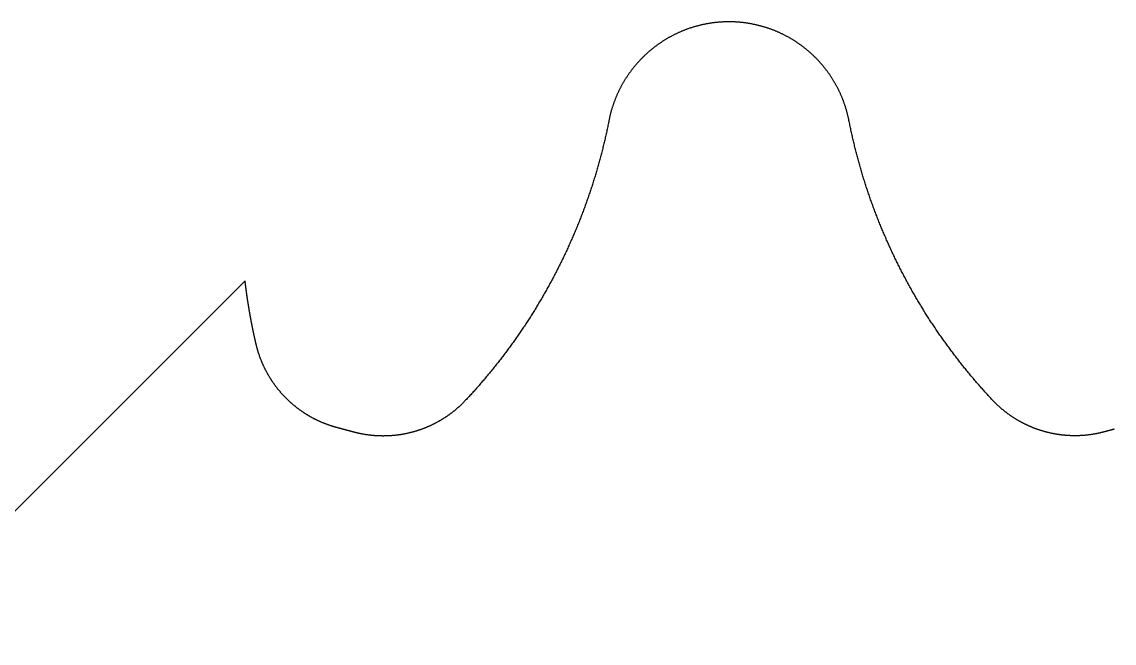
# Model space of a CAD drawing. Header units: millimetres. Extents: x 0 to 300, y 0 to 160.
# Drawn here: x 165.34 to 173.08, y 125.5 to 129.9 of the extents above; entities that cross this region are included whole.
import ezdxf

# ---------------------------------------------------------------- set-up
doc = ezdxf.new("R2010")
doc.units = ezdxf.units.MM
doc.header["$MEASUREMENT"] = 0
doc.layers.add('Layer 1', color=1, linetype='Continuous', true_color=0xff0000)

msp = doc.modelspace()

# ---------------------------------------------------------------- linework, layer by layer
at = {"layer": 'Layer 1'}
msp.add_lwpolyline([(173.0766, 127.0137), (173.0761, 127.0135), (173.0755, 127.0134), (173.075, 127.0133), (173.0745, 127.0131), (173.074, 127.013), (173.0735, 127.0128), (173.073, 127.0127), (173.0725, 127.0126), (173.072, 127.0124), (173.0715, 127.0123), (173.071, 127.0122), (173.0704, 127.012), (173.0699, 127.0119), (173.0694, 127.0117), (173.0689, 127.0116), (173.0684, 127.0115), (173.0679, 127.0113), (173.0674, 127.0112), (173.0669, 127.0111), (173.0664, 127.0109), (173.0659, 127.0108), (173.0654, 127.0107), (173.0648, 127.0105), (173.0643, 127.0104), (173.0638, 127.0102), (173.0633, 127.0101), (173.0628, 127.01), (173.0623, 127.0098), (173.0618, 127.0097), (173.0613, 127.0096), (173.0608, 127.0094), (173.0603, 127.0093), (173.0597, 127.0091), (173.0592, 127.009), (173.0587, 127.0089), (173.0582, 127.0087), (173.0577, 127.0086), (173.0572, 127.0085), (173.0567, 127.0083), (173.0562, 127.0082), (173.0557, 127.0081), (173.0552, 127.0079), (173.0547, 127.0078), (173.0541, 127.0076), (173.0536, 127.0075), (173.0531, 127.0074), (173.0526, 127.0072), (173.0521, 127.0071), (173.0516, 127.007), (173.0511, 127.0068), (173.0506, 127.0067), (173.0501, 127.0066), (173.0496, 127.0064), (173.049, 127.0063), (173.0485, 127.0062), (173.048, 127.006), (173.0475, 127.0059), (173.047, 127.0057), (173.0465, 127.0056), (173.046, 127.0055), (173.0455, 127.0053), (173.045, 127.0052), (173.0445, 127.0051), (173.0439, 127.0049), (173.0434, 127.0048), (173.0429, 127.0047), (173.0424, 127.0045), (173.0419, 127.0044), (173.0414, 127.0043), (173.0409, 127.0041), (173.0404, 127.004), (173.0399, 127.0039), (173.0394, 127.0037), (173.0388, 127.0036), (173.0383, 127.0034), (173.0378, 127.0033), (173.0373, 127.0032), (173.0368, 127.003), (173.0363, 127.0029), (173.0358, 127.0028), (173.0353, 127.0026), (173.0348, 127.0025), (173.0343, 127.0024), (173.0337, 127.0022), (173.0332, 127.0021), (173.0327, 127.002), (173.0322, 127.0018), (173.0317, 127.0017), (173.0312, 127.0016), (173.0307, 127.0014), (173.0302, 127.0013), (173.0297, 127.0012), (173.0292, 127.001), (173.0286, 127.0009), (173.0281, 127.0007), (173.0276, 127.0006), (173.0271, 127.0005), (173.0266, 127.0003), (173.0261, 127.0002), (173.0256, 127.0001), (173.0251, 126.9999), (173.0246, 126.9998), (173.024, 126.9997), (173.0235, 126.9995), (173.023, 126.9994), (173.0225, 126.9993), (173.022, 126.9991), (173.0215, 126.999), (173.021, 126.9989), (173.0205, 126.9987), (173.02, 126.9986), (173.0195, 126.9985), (173.0189, 126.9983), (173.0184, 126.9982), (173.0179, 126.9981), (173.0174, 126.9979), (173.0169, 126.9978), (173.0164, 126.9977), (173.0159, 126.9975), (173.0154, 126.9974), (173.0149, 126.9973), (173.0144, 126.9971), (173.0138, 126.997), (173.0133, 126.9969), (173.0128, 126.9967), (173.0123, 126.9966), (173.0118, 126.9965), (173.0113, 126.9963), (173.0108, 126.9962), (173.0103, 126.9961), (173.0098, 126.9959), (173.0092, 126.9958), (173.0087, 126.9957), (173.0082, 126.9955), (173.0077, 126.9954), (173.0072, 126.9953), (173.0067, 126.9951), (173.0062, 126.995), (173.0057, 126.9949), (173.0052, 126.9947), (173.0047, 126.9946), (173.0041, 126.9945), (173.0036, 126.9943), (173.0031, 126.9942), (173.0026, 126.9941), (173.0021, 126.9939), (173.0016, 126.9938), (173.0011, 126.9937), (173.0006, 126.9935), (172.9972, 126.9927), (172.9939, 126.9918), (172.9906, 126.991), (172.9873, 126.9902), (172.9839, 126.9894), (172.9806, 126.9886), (172.9773, 126.9878), (172.9739, 126.987), (172.9706, 126.9863), (172.9672, 126.9856), (172.9639, 126.9849), (172.9606, 126.9842), (172.9572, 126.9835), (172.9539, 126.9828), (172.9505, 126.9821), (172.9472, 126.9815), (172.9438, 126.9809), (172.9405, 126.9803), (172.9371, 126.9797), (172.9338, 126.9791), (172.9304, 126.9785), (172.9271, 126.9779), (172.9237, 126.9774), (172.9204, 126.9769), (172.917, 126.9764), (172.9137, 126.9759), (172.9103, 126.9754), (172.907, 126.9749), (172.9036, 126.9745), (172.9002, 126.974), (172.8969, 126.9736), (172.8935, 126.9732), (172.8902, 126.9728), (172.8868, 126.9724), (172.8835, 126.972), (172.8801, 126.9717), (172.8767, 126.9713), (172.8734, 126.971), (172.87, 126.9707), (172.8667, 126.9704), (172.8633, 126.9701), (172.86, 126.9699), (172.8566, 126.9696), (172.8532, 126.9694), (172.8499, 126.9691), (172.8465, 126.9689), (172.8432, 126.9687), (172.8398, 126.9685), (172.8365, 126.9684), (172.8331, 126.9682), (172.8298, 126.9681), (172.8264, 126.968), (172.823, 126.9678), (172.8197, 126.9677), (172.8163, 126.9677), (172.813, 126.9676), (172.8096, 126.9675), (172.8063, 126.9675), (172.8029, 126.9675), (172.7996, 126.9675), (172.7962, 126.9675), (172.7929, 126.9675), (172.7896, 126.9675), (172.7862, 126.9675), (172.7829, 126.9676), (172.7795, 126.9677), (172.7762, 126.9678), (172.7728, 126.9679), (172.7695, 126.968), (172.7662, 126.9681), (172.7628, 126.9682), (172.7595, 126.9684), (172.7562, 126.9686), (172.7528, 126.9687), (172.7495, 126.9689), (172.7462, 126.9692), (172.7429, 126.9694), (172.7395, 126.9696), (172.7362, 126.9699), (172.7329, 126.9701), (172.7296, 126.9704), (172.7262, 126.9707), (172.7229, 126.971), (172.7196, 126.9713), (172.7163, 126.9717), (172.713, 126.972), (172.7097, 126.9724), (172.7064, 126.9727), (172.7031, 126.9731), (172.6998, 126.9735), (172.6965, 126.974), (172.6932, 126.9744), (172.6899, 126.9748), (172.6866, 126.9753), (172.6833, 126.9758), (172.68, 126.9762), (172.6767, 126.9767), (172.6734, 126.9773), (172.6702, 126.9778), (172.6669, 126.9783), (172.6636, 126.9789), (172.6603, 126.9794), (172.6571, 126.98), (172.6538, 126.9806), (172.6505, 126.9812), (172.6473, 126.9818), (172.644, 126.9825), (172.6407, 126.9831), (172.6375, 126.9838), (172.6342, 126.9845), (172.631, 126.9851), (172.6278, 126.9858), (172.6245, 126.9866), (172.6213, 126.9873), (172.618, 126.988), (172.6148, 126.9888), (172.6116, 126.9895), (172.6084, 126.9903), (172.6051, 126.9911), (172.6019, 126.9919), (172.5987, 126.9927), (172.5955, 126.9936), (172.5923, 126.9944), (172.5891, 126.9953), (172.5859, 126.9962), (172.5827, 126.997), (172.5795, 126.9979), (172.5763, 126.9989), (172.5731, 126.9998), (172.5699, 127.0007), (172.5668, 127.0017), (172.5636, 127.0026), (172.5604, 127.0036), (172.5572, 127.0046), (172.5541, 127.0056), (172.5509, 127.0066), (172.5478, 127.0077), (172.5446, 127.0087), (172.5415, 127.0098), (172.5383, 127.0109), (172.5352, 127.0119), (172.5321, 127.013), (172.5289, 127.0141), (172.5258, 127.0153), (172.5227, 127.0164), (172.5196, 127.0176), (172.5165, 127.0187), (172.5134, 127.0199), (172.5103, 127.0211), (172.5072, 127.0223), (172.5041, 127.0235), (172.501, 127.0247), (172.4979, 127.026), (172.4948, 127.0272), (172.4918, 127.0285), (172.4887, 127.0298), (172.4856, 127.031), (172.4826, 127.0324), (172.4795, 127.0337), (172.4765, 127.035), (172.4735, 127.0363), (172.4704, 127.0377), (172.4674, 127.0391), (172.4644, 127.0404), (172.4613, 127.0418), (172.4583, 127.0432), (172.4553, 127.0447), (172.4523, 127.0461), (172.4493, 127.0475), (172.4463, 127.049), (172.4433, 127.0505), (172.4404, 127.052), (172.4374, 127.0535), (172.4344, 127.055), (172.4315, 127.0565), (172.4285, 127.058), (172.4255, 127.0596), (172.4226, 127.0611), (172.4197, 127.0627), (172.4167, 127.0643), (172.4138, 127.0659), (172.4109, 127.0675), (172.408, 127.0691), (172.405, 127.0707), (172.4021, 127.0724), (172.3992, 127.074), (172.3963, 127.0757), (172.3935, 127.0774), (172.3906, 127.0791), (172.3877, 127.0808), (172.3848, 127.0825), (172.382, 127.0843), (172.3791, 127.086), (172.3763, 127.0878), (172.3734, 127.0895), (172.3706, 127.0913), (172.3678, 127.0931), (172.365, 127.0949), (172.3622, 127.0967), (172.3594, 127.0986), (172.3566, 127.1004), (172.3538, 127.1023), (172.351, 127.1041), (172.3482, 127.106), (172.3454, 127.1079), (172.3427, 127.1098), (172.3399, 127.1117), (172.3372, 127.1137), (172.3344, 127.1156), (172.3317, 127.1176), (172.3289, 127.1195), (172.3262, 127.1215), (172.3235, 127.1235), (172.3208, 127.1255), (172.3181, 127.1275), (172.3154, 127.1296), (172.3127, 127.1316), (172.3101, 127.1336), (172.3074, 127.1357), (172.3047, 127.1378), (172.3021, 127.1399), (172.2994, 127.142), (172.2968, 127.1441), (172.2942, 127.1462), (172.2915, 127.1484), (172.2889, 127.1505), (172.2863, 127.1527), (172.2837, 127.1548), (172.2811, 127.157), (172.2786, 127.1592), (172.276, 127.1614), (172.2734, 127.1636), (172.2709, 127.1659), (172.2683, 127.1681), (172.2658, 127.1704), (172.2632, 127.1726), (172.2607, 127.1749), (172.2582, 127.1772), (172.2557, 127.1795), (172.2532, 127.1818), (172.2507, 127.1842), (172.2482, 127.1865), (172.2458, 127.1889), (172.2433, 127.1912), (172.2408, 127.1936), (172.2384, 127.196), (172.236, 127.1984), (172.2335, 127.2008), (172.2311, 127.2032), (172.2287, 127.2056), (172.2263, 127.2081), (172.2239, 127.2105), (172.2215, 127.213), (172.2192, 127.2155), (172.2168, 127.218), (172.2144, 127.2205), (172.2084, 127.227), (172.2023, 127.2335), (172.1963, 127.24), (172.1903, 127.2465), (172.1843, 127.253), (172.1783, 127.2596), (172.1723, 127.2661), (172.1664, 127.2727), (172.1604, 127.2793), (172.1545, 127.2859), (172.1486, 127.2925), (172.1427, 127.2991), (172.1368, 127.3057), (172.131, 127.3124), (172.1251, 127.319), (172.1193, 127.3257), (172.1135, 127.3324), (172.1077, 127.339), (172.1019, 127.3457), (172.0961, 127.3525), (172.0903, 127.3592), (172.0846, 127.3659), (172.0789, 127.3727), (172.0732, 127.3794), (172.0675, 127.3862), (172.0618, 127.393), (172.0561, 127.3998), (172.0505, 127.4066), (172.0449, 127.4134), (172.0392, 127.4202), (172.0336, 127.427), (172.0281, 127.4339), (172.0225, 127.4408), (172.0169, 127.4476), (172.0114, 127.4545), (172.0059, 127.4614), (172.0004, 127.4683), (171.9949, 127.4752), (171.9894, 127.4822), (171.9839, 127.4891), (171.9785, 127.4961), (171.9731, 127.503), (171.9677, 127.51), (171.9623, 127.517), (171.9569, 127.524), (171.9515, 127.531), (171.9462, 127.538), (171.9408, 127.545), (171.9355, 127.5521), (171.9302, 127.5591), (171.9249, 127.5662), (171.9197, 127.5733), (171.9144, 127.5804), (171.9092, 127.5874), (171.904, 127.5946), (171.8987, 127.6017), (171.8936, 127.6088), (171.8884, 127.6159), (171.8832, 127.6231), (171.8781, 127.6302), (171.873, 127.6374), (171.8678, 127.6446), (171.8628, 127.6518), (171.8577, 127.659), (171.8526, 127.6662), (171.8476, 127.6734), (171.8425, 127.6807), (171.8375, 127.6879), (171.8325, 127.6951), (171.8275, 127.7024), (171.8226, 127.7097), (171.8176, 127.717), (171.8127, 127.7243), (171.8078, 127.7316), (171.8029, 127.7389), (171.798, 127.7462), (171.7931, 127.7535), (171.7883, 127.7609), (171.7834, 127.7683), (171.7786, 127.7756), (171.7738, 127.783), (171.769, 127.7904), (171.7643, 127.7978), (171.7595, 127.8052), (171.7548, 127.8126), (171.7501, 127.82), (171.7454, 127.8275), (171.7407, 127.8349), (171.736, 127.8424), (171.7313, 127.8498), (171.7267, 127.8573), (171.7221, 127.8648), (171.7175, 127.8723), (171.7129, 127.8798), (171.7083, 127.8873), (171.7038, 127.8948), (171.6992, 127.9024), (171.6947, 127.9099), (171.6902, 127.9175), (171.6857, 127.925), (171.6812, 127.9326), (171.6768, 127.9402), (171.6723, 127.9478), (171.6679, 127.9554), (171.6635, 127.963), (171.6591, 127.9706), (171.6547, 127.9782), (171.6504, 127.9859), (171.646, 127.9935), (171.6417, 128.0012), (171.6374, 128.0088), (171.6331, 128.0165), (171.6289, 128.0242), (171.6246, 128.0319), (171.6204, 128.0396), (171.6161, 128.0473), (171.6119, 128.055), (171.6077, 128.0627), (171.6036, 128.0705), (171.5994, 128.0782), (171.5953, 128.086), (171.5912, 128.0937), (171.587, 128.1015), (171.583, 128.1093), (171.5789, 128.1171), (171.5748, 128.1249), (171.5708, 128.1327), (171.5668, 128.1405), (171.5628, 128.1483), (171.5588, 128.1562), (171.5548, 128.164), (171.5509, 128.1719), (171.5469, 128.1797), (171.543, 128.1876), (171.5391, 128.1955), (171.5352, 128.2034), (171.5314, 128.2113), (171.5275, 128.2192), (171.5237, 128.2271), (171.5199, 128.235), (171.5161, 128.2429), (171.5123, 128.2509), (171.5085, 128.2588), (171.5048, 128.2668), (171.5011, 128.2747), (171.4973, 128.2827), (171.4936, 128.2907), (171.49, 128.2987), (171.4863, 128.3066), (171.4827, 128.3147), (171.479, 128.3227), (171.4754, 128.3307), (171.4718, 128.3387), (171.4683, 128.3467), (171.4647, 128.3548), (171.4612, 128.3628), (171.4577, 128.3709), (171.4542, 128.379), (171.4507, 128.387), (171.4472, 128.3951), (171.4437, 128.4032), (171.4403, 128.4113), (171.4369, 128.4194), (171.4335, 128.4275), (171.4301, 128.4357), (171.4268, 128.4438), (171.4234, 128.4519), (171.4201, 128.4601), (171.4168, 128.4682), (171.4135, 128.4764), (171.4102, 128.4845), (171.4069, 128.4927), (171.4037, 128.5009), (171.4005, 128.5091), (171.3973, 128.5173), (171.3941, 128.5255), (171.3909, 128.5337), (171.3878, 128.5419), (171.3846, 128.5501), (171.3815, 128.5584), (171.3784, 128.5666), (171.3753, 128.5749), (171.3723, 128.5831), (171.3692, 128.5914), (171.3662, 128.5997), (171.3632, 128.6079), (171.3602, 128.6162), (171.3572, 128.6245), (171.3543, 128.6328), (171.3513, 128.6411), (171.3484, 128.6494), (171.3455, 128.6577), (171.3426, 128.6661), (171.3397, 128.6744), (171.3369, 128.6827), (171.3341, 128.6911), (171.3312, 128.6994), (171.3284, 128.7078), (171.3257, 128.7162), (171.3229, 128.7245), (171.3202, 128.7329), (171.3174, 128.7413), (171.3147, 128.7497), (171.3121, 128.7581), (171.3094, 128.7665), (171.3067, 128.7749), (171.3041, 128.7833), (171.3015, 128.7918), (171.2989, 128.8002), (171.2963, 128.8086), (171.2937, 128.8171), (171.2912, 128.8255), (171.2887, 128.834), (171.2862, 128.8425), (171.2837, 128.8509), (171.2812, 128.8594), (171.2788, 128.8679), (171.2763, 128.8764), (171.2739, 128.8849), (171.2715, 128.8934), (171.2691, 128.9019), (171.2668, 128.9104), (171.2644, 128.9189), (171.2621, 128.9274), (171.2598, 128.936), (171.2575, 128.9445), (171.2553, 128.9531), (171.253, 128.9616), (171.2508, 128.9702), (171.2486, 128.9787), (171.2464, 128.9873), (171.2442, 128.9959), (171.242, 129.0045), (171.2399, 129.013), (171.2378, 129.0216), (171.2357, 129.0302), (171.2336, 129.0388), (171.2315, 129.0474), (171.2295, 129.0561), (171.2275, 129.0647), (171.2255, 129.0733), (171.2235, 129.0819), (171.2215, 129.0906), (171.2195, 129.0992), (171.2176, 129.1079), (171.2157, 129.1165), (171.2138, 129.1252), (171.2119, 129.1338), (171.2101, 129.1425), (171.2082, 129.1512), (171.2064, 129.1598), (171.2046, 129.1685), (171.2028, 129.1772), (171.201, 129.1859), (171.1993, 129.1946), (171.1976, 129.2033), (171.1966, 129.2081), (171.1956, 129.2128), (171.1946, 129.2176), (171.1936, 129.2223), (171.1926, 129.227), (171.1915, 129.2317), (171.1904, 129.2364), (171.1893, 129.2411), (171.1881, 129.2457), (171.1869, 129.2504), (171.1857, 129.255), (171.1845, 129.2597), (171.1833, 129.2643), (171.182, 129.2689), (171.1807, 129.2735), (171.1794, 129.2781), (171.178, 129.2827), (171.1766, 129.2873), (171.1753, 129.2918), (171.1738, 129.2964), (171.1724, 129.3009), (171.1709, 129.3054), (171.1694, 129.3099), (171.1679, 129.3144), (171.1664, 129.3189), (171.1648, 129.3234), (171.1633, 129.3278), (171.1616, 129.3323), (171.16, 129.3367), (171.1584, 129.3411), (171.1567, 129.3456), (171.155, 129.35), (171.1533, 129.3543), (171.1515, 129.3587), (171.1498, 129.3631), (171.148, 129.3674), (171.1462, 129.3718), (171.1443, 129.3761), (171.1425, 129.3804), (171.1406, 129.3847), (171.1387, 129.389), (171.1368, 129.3933), (171.1349, 129.3975), (171.1329, 129.4018), (171.1309, 129.406), (171.1289, 129.4102), (171.1269, 129.4144), (171.1248, 129.4186), (171.1227, 129.4228), (171.1206, 129.427), (171.1185, 129.4311), (171.1164, 129.4353), (171.1142, 129.4394), (171.112, 129.4435), (171.1098, 129.4476), (171.1076, 129.4517), (171.1054, 129.4558), (171.1031, 129.4598), (171.1008, 129.4639), (171.0985, 129.4679), (171.0962, 129.4719), (171.0939, 129.4759), (171.0915, 129.4799), (171.0891, 129.4839), (171.0867, 129.4878), (171.0843, 129.4918), (171.0818, 129.4957), (171.0794, 129.4996), (171.0769, 129.5035), (171.0744, 129.5074), (171.0718, 129.5112), (171.0693, 129.5151), (171.0667, 129.5189), (171.0641, 129.5228), (171.0615, 129.5266), (171.0589, 129.5304), (171.0563, 129.5341), (171.0536, 129.5379), (171.0509, 129.5416), (171.0482, 129.5454), (171.0455, 129.5491), (171.0427, 129.5528), (171.04, 129.5565), (171.0372, 129.5601), (171.0344, 129.5638), (171.0316, 129.5674), (171.0288, 129.5711), (171.0259, 129.5747), (171.023, 129.5782), (171.0202, 129.5818), (171.0172, 129.5854), (171.0143, 129.5889), (171.0114, 129.5924), (171.0084, 129.596), (171.0054, 129.5994), (171.0024, 129.6029), (170.9994, 129.6064), (170.9964, 129.6098), (170.9933, 129.6132), (170.9903, 129.6167), (170.9872, 129.62), (170.9841, 129.6234), (170.981, 129.6268), (170.9778, 129.6301), (170.9747, 129.6334), (170.9715, 129.6367), (170.9683, 129.64), (170.9651, 129.6433), (170.9619, 129.6466), (170.9587, 129.6498), (170.9554, 129.653), (170.9521, 129.6562), (170.9488, 129.6594), (170.9455, 129.6626), (170.9422, 129.6657), (170.9389, 129.6689), (170.9355, 129.672), (170.9321, 129.6751), (170.9288, 129.6781), (170.9254, 129.6812), (170.9219, 129.6843), (170.9185, 129.6873), (170.9151, 129.6903), (170.9116, 129.6933), (170.9081, 129.6962), (170.9046, 129.6992), (170.9011, 129.7021), (170.8976, 129.705), (170.894, 129.7079), (170.8905, 129.7108), (170.8869, 129.7137), (170.8833, 129.7165), (170.8797, 129.7193), (170.8761, 129.7221), (170.8725, 129.7249), (170.8688, 129.7277), (170.8651, 129.7304), (170.8615, 129.7331), (170.8578, 129.7358), (170.8541, 129.7385), (170.8504, 129.7412), (170.8466, 129.7438), (170.8429, 129.7465), (170.8391, 129.7491), (170.8353, 129.7517), (170.8315, 129.7542), (170.8277, 129.7568), (170.8239, 129.7593), (170.8201, 129.7618), (170.8162, 129.7643), (170.8124, 129.7668), (170.8085, 129.7692), (170.8046, 129.7717), (170.8007, 129.7741), (170.7968, 129.7765), (170.7929, 129.7788), (170.7889, 129.7812), (170.785, 129.7835), (170.781, 129.7858), (170.777, 129.7881), (170.7731, 129.7904), (170.7691, 129.7926), (170.765, 129.7948), (170.761, 129.7971), (170.757, 129.7992), (170.7529, 129.8014), (170.7489, 129.8035), (170.7448, 129.8057), (170.7407, 129.8078), (170.7366, 129.8098), (170.7325, 129.8119), (170.7283, 129.8139), (170.7242, 129.8159), (170.7201, 129.8179), (170.7159, 129.8199), (170.7117, 129.8219), (170.7075, 129.8238), (170.7033, 129.8257), (170.6991, 129.8276), (170.6949, 129.8294), (170.6907, 129.8313), (170.6864, 129.8331), (170.6822, 129.8349), (170.6779, 129.8367), (170.6737, 129.8384), (170.6694, 129.8401), (170.6651, 129.8418), (170.6608, 129.8435), (170.6565, 129.8452), (170.6521, 129.8468), (170.6478, 129.8484), (170.6434, 129.85), (170.6391, 129.8516), (170.6347, 129.8532), (170.6303, 129.8547), (170.6259, 129.8562), (170.6215, 129.8577), (170.6171, 129.8591), (170.6127, 129.8606), (170.6083, 129.862), (170.6039, 129.8634), (170.5994, 129.8647), (170.5949, 129.8661), (170.5905, 129.8674), (170.586, 129.8687), (170.5815, 129.87), (170.577, 129.8712), (170.5725, 129.8724), (170.568, 129.8736), (170.5635, 129.8748), (170.559, 129.876), (170.5544, 129.8771), (170.5499, 129.8782), (170.5453, 129.8793), (170.5408, 129.8803), (170.5362, 129.8814), (170.5316, 129.8824), (170.527, 129.8833), (170.5224, 129.8843), (170.5178, 129.8852), (170.5132, 129.8861), (170.5086, 129.887), (170.5039, 129.8879), (170.4993, 129.8887), (170.4946, 129.8895), (170.49, 129.8903), (170.4853, 129.8911), (170.4807, 129.8918), (170.476, 129.8925), (170.4713, 129.8932), (170.4666, 129.8939), (170.4619, 129.8945), (170.4572, 129.8951), (170.4525, 129.8957), (170.4478, 129.8963), (170.4431, 129.8968), (170.4383, 129.8973), (170.4336, 129.8978), (170.4288, 129.8983), (170.4241, 129.8987), (170.4193, 129.8991), (170.4145, 129.8995), (170.4098, 129.8998), (170.405, 129.9002), (170.4002, 129.9005), (170.3954, 129.9007), (170.3906, 129.901), (170.3858, 129.9012), (170.381, 129.9014), (170.3762, 129.9016), (170.3714, 129.9017), (170.3665, 129.9019), (170.3617, 129.9019), (170.3569, 129.902), (170.352, 129.9021), (170.3472, 129.9021), (170.3423, 129.902), (170.3375, 129.902), (170.3327, 129.9019), (170.3278, 129.9018), (170.323, 129.9017), (170.3182, 129.9016), (170.3134, 129.9014), (170.3086, 129.9012), (170.3038, 129.901), (170.299, 129.9007), (170.2942, 129.9004), (170.2894, 129.9001), (170.2846, 129.8998), (170.2798, 129.8994), (170.2751, 129.8991), (170.2703, 129.8986), (170.2656, 129.8982), (170.2608, 129.8977), (170.2561, 129.8973), (170.2513, 129.8967), (170.2466, 129.8962), (170.2419, 129.8956), (170.2372, 129.8951), (170.2325, 129.8944), (170.2278, 129.8938), (170.2231, 129.8931), (170.2184, 129.8925), (170.2137, 129.8917), (170.2091, 129.891), (170.2044, 129.8902), (170.1998, 129.8894), (170.1951, 129.8886), (170.1905, 129.8878), (170.1858, 129.8869), (170.1812, 129.886), (170.1766, 129.8851), (170.172, 129.8842), (170.1674, 129.8832), (170.1628, 129.8822), (170.1582, 129.8812), (170.1537, 129.8802), (170.1491, 129.8791), (170.1445, 129.8781), (170.14, 129.8769), (170.1355, 129.8758), (170.1309, 129.8747), (170.1264, 129.8735), (170.1219, 129.8723), (170.1174, 129.8711), (170.1129, 129.8698), (170.1084, 129.8685), (170.1039, 129.8672), (170.0995, 129.8659), (170.095, 129.8646), (170.0906, 129.8632), (170.0861, 129.8618), (170.0817, 129.8604), (170.0773, 129.859), (170.0729, 129.8575), (170.0685, 129.856), (170.0641, 129.8545), (170.0597, 129.853), (170.0554, 129.8514), (170.051, 129.8499), (170.0467, 129.8483), (170.0423, 129.8466), (170.038, 129.845), (170.0337, 129.8433), (170.0294, 129.8416), (170.0251, 129.8399), (170.0208, 129.8382), (170.0165, 129.8364), (170.0123, 129.8347), (170.008, 129.8329), (170.0038, 129.831), (169.9996, 129.8292), (169.9953, 129.8273), (169.9911, 129.8255), (169.9869, 129.8235), (169.9828, 129.8216), (169.9786, 129.8197), (169.9744, 129.8177), (169.9703, 129.8157), (169.9661, 129.8137), (169.962, 129.8116), (169.9579, 129.8096), (169.9538, 129.8075), (169.9497, 129.8054), (169.9456, 129.8033), (169.9416, 129.8011), (169.9375, 129.799), (169.9335, 129.7968), (169.9295, 129.7946), (169.9254, 129.7924), (169.9214, 129.7901), (169.9175, 129.7878), (169.9135, 129.7855), (169.9095, 129.7832), (169.9056, 129.7809), (169.9016, 129.7786), (169.8977, 129.7762), (169.8938, 129.7738), (169.8899, 129.7714), (169.886, 129.7689), (169.8821, 129.7665), (169.8783, 129.764), (169.8744, 129.7615), (169.8706, 129.759), (169.8668, 129.7565), (169.863, 129.7539), (169.8592, 129.7514), (169.8554, 129.7488), (169.8517, 129.7462), (169.8479, 129.7435), (169.8442, 129.7409), (169.8405, 129.7382), (169.8368, 129.7355), (169.8331, 129.7328), (169.8294, 129.7301), (169.8257, 129.7273), (169.8221, 129.7246), (169.8185, 129.7218), (169.8149, 129.719), (169.8113, 129.7162), (169.8077, 129.7133), (169.8041, 129.7105), (169.8005, 129.7076), (169.797, 129.7047), (169.7935, 129.7018), (169.79, 129.6988), (169.7865, 129.6959), (169.783, 129.6929), (169.7795, 129.6899), (169.7761, 129.6869), (169.7727, 129.6839), (169.7692, 129.6808), (169.7658, 129.6778), (169.7625, 129.6747), (169.7591, 129.6716), (169.7557, 129.6685), (169.7524, 129.6654), (169.7491, 129.6622), (169.7458, 129.659), (169.7425, 129.6558), (169.7392, 129.6526), (169.736, 129.6494), (169.7327, 129.6462), (169.7295, 129.6429), (169.7263, 129.6396), (169.7231, 129.6364), (169.72, 129.633), (169.7168, 129.6297), (169.7137, 129.6264), (169.7105, 129.623), (169.7074, 129.6196), (169.7044, 129.6163), (169.7013, 129.6128), (169.6983, 129.6094), (169.6952, 129.606), (169.6922, 129.6025), (169.6892, 129.599), (169.6862, 129.5955), (169.6833, 129.592), (169.6803, 129.5885), (169.6774, 129.585), (169.6745, 129.5814), (169.6716, 129.5778), (169.6688, 129.5742), (169.6659, 129.5706), (169.6631, 129.567), (169.6603, 129.5634), (169.6575, 129.5597), (169.6547, 129.556), (169.6519, 129.5524), (169.6492, 129.5487), (169.6465, 129.5449), (169.6438, 129.5412), (169.6411, 129.5375), (169.6384, 129.5337), (169.6358, 129.5299), (169.6332, 129.5261), (169.6306, 129.5223), (169.628, 129.5185), (169.6254, 129.5147), (169.6229, 129.5108), (169.6204, 129.5069), (169.6179, 129.503), (169.6154, 129.4991), (169.6129, 129.4952), (169.6105, 129.4913), (169.608, 129.4874), (169.6056, 129.4834), (169.6033, 129.4794), (169.6009, 129.4754), (169.5985, 129.4714), (169.5962, 129.4674), (169.5939, 129.4634), (169.5916, 129.4594), (169.5894, 129.4553), (169.5871, 129.4512), (169.5849, 129.4471), (169.5827, 129.443), (169.5806, 129.4389), (169.5784, 129.4348), (169.5763, 129.4307), (169.5741, 129.4265), (169.5721, 129.4223), (169.57, 129.4182), (169.5679, 129.414), (169.5659, 129.4098), (169.5639, 129.4055), (169.5619, 129.4013), (169.56, 129.3971), (169.558, 129.3928), (169.5561, 129.3885), (169.5542, 129.3842), (169.5523, 129.3799), (169.5505, 129.3756), (169.5487, 129.3713), (169.5468, 129.367), (169.5451, 129.3626), (169.5433, 129.3582), (169.5416, 129.3539), (169.5398, 129.3495), (169.5382, 129.3451), (169.5365, 129.3407), (169.5348, 129.3362), (169.5332, 129.3318), (169.5316, 129.3273), (169.53, 129.3229), (169.5285, 129.3184), (169.5269, 129.3139), (169.5254, 129.3094), (169.524, 129.3049), (169.5225, 129.3004), (169.5211, 129.2959), (169.5196, 129.2913), (169.5183, 129.2868), (169.5169, 129.2822), (169.5155, 129.2776), (169.5142, 129.273), (169.5129, 129.2684), (169.5117, 129.2638), (169.5104, 129.2592), (169.5092, 129.2545), (169.508, 129.2499), (169.5068, 129.2452), (169.5057, 129.2406), (169.5046, 129.2359), (169.5035, 129.2312), (169.5024, 129.2265), (169.5013, 129.2218), (169.5003, 129.2171), (169.4993, 129.2123), (169.4983, 129.2076), (169.4974, 129.2028), (169.4957, 129.1941), (169.4939, 129.1854), (169.4922, 129.1767), (169.4904, 129.168), (169.4886, 129.1593), (169.4868, 129.1507), (169.4849, 129.142), (169.4831, 129.1333), (169.4812, 129.1247), (169.4793, 129.116), (169.4774, 129.1073), (169.4755, 129.0987), (169.4735, 129.09), (169.4716, 129.0814), (169.4696, 129.0728), (169.4676, 129.0641), (169.4656, 129.0555), (169.4635, 129.0469), (169.4615, 129.0383), (169.4594, 129.0297), (169.4573, 129.0211), (169.4552, 129.0125), (169.4531, 129.0039), (169.4509, 128.9953), (169.4487, 128.9868), (169.4465, 128.9782), (169.4443, 128.9696), (169.4421, 128.9611), (169.4399, 128.9525), (169.4376, 128.944), (169.4353, 128.9354), (169.433, 128.9269), (169.4307, 128.9184), (169.4284, 128.9098), (169.426, 128.9013), (169.4237, 128.8928), (169.4213, 128.8843), (169.4189, 128.8758), (169.4164, 128.8673), (169.414, 128.8588), (169.4115, 128.8503), (169.409, 128.8419), (169.4065, 128.8334), (169.404, 128.8249), (169.4015, 128.8165), (169.3989, 128.808), (169.3964, 128.7996), (169.3938, 128.7912), (169.3912, 128.7827), (169.3885, 128.7743), (169.3859, 128.7659), (169.3832, 128.7575), (169.3805, 128.7491), (169.3778, 128.7407), (169.3751, 128.7323), (169.3724, 128.7239), (169.3696, 128.7155), (169.3669, 128.7072), (169.3641, 128.6988), (169.3613, 128.6905), (169.3584, 128.6821), (169.3556, 128.6738), (169.3527, 128.6654), (169.3498, 128.6571), (169.3469, 128.6488), (169.344, 128.6405), (169.3411, 128.6322), (169.3381, 128.6239), (169.3352, 128.6156), (169.3322, 128.6073), (169.3292, 128.599), (169.3262, 128.5907), (169.3231, 128.5825), (169.3201, 128.5742), (169.317, 128.566), (169.3139, 128.5577), (169.3108, 128.5495), (169.3077, 128.5412), (169.3045, 128.533), (169.3013, 128.5248), (169.2982, 128.5166), (169.295, 128.5084), (169.2917, 128.5002), (169.2885, 128.492), (169.2853, 128.4838), (169.282, 128.4757), (169.2787, 128.4675), (169.2754, 128.4594), (169.2721, 128.4512), (169.2687, 128.4431), (169.2654, 128.4349), (169.262, 128.4268), (169.2586, 128.4187), (169.2552, 128.4106), (169.2518, 128.4025), (169.2483, 128.3944), (169.2449, 128.3863), (169.2414, 128.3782), (169.2379, 128.3702), (169.2344, 128.3621), (169.2308, 128.354), (169.2273, 128.346), (169.2237, 128.338), (169.2201, 128.3299), (169.2165, 128.3219), (169.2129, 128.3139), (169.2093, 128.3059), (169.2056, 128.2979), (169.2019, 128.2899), (169.1983, 128.2819), (169.1945, 128.274), (169.1908, 128.266), (169.1871, 128.258), (169.1833, 128.2501), (169.1795, 128.2421), (169.1758, 128.2342), (169.1719, 128.2263), (169.1681, 128.2184), (169.1643, 128.2105), (169.1604, 128.2026), (169.1565, 128.1947), (169.1526, 128.1868), (169.1487, 128.1789), (169.1448, 128.1711), (169.1409, 128.1632), (169.1369, 128.1554), (169.1329, 128.1475), (169.1289, 128.1397), (169.1249, 128.1319), (169.1209, 128.1241), (169.1168, 128.1163), (169.1128, 128.1085), (169.1087, 128.1007), (169.1046, 128.0929), (169.1005, 128.0851), (169.0963, 128.0774), (169.0922, 128.0696), (169.088, 128.0619), (169.0838, 128.0542), (169.0796, 128.0464), (169.0754, 128.0387), (169.0712, 128.031), (169.0669, 128.0233), (169.0627, 128.0156), (169.0584, 128.008), (169.0541, 128.0003), (169.0498, 127.9926), (169.0454, 127.985), (169.0411, 127.9773), (169.0367, 127.9697), (169.0323, 127.9621), (169.0279, 127.9545), (169.0235, 127.9469), (169.0191, 127.9393), (169.0146, 127.9317), (169.0101, 127.9241), (169.0057, 127.9165), (169.0012, 127.909), (168.9966, 127.9014), (168.9921, 127.8939), (168.9876, 127.8864), (168.983, 127.8789), (168.9784, 127.8714), (168.9738, 127.8639), (168.9692, 127.8564), (168.9645, 127.8489), (168.9599, 127.8414), (168.9552, 127.834), (168.9506, 127.8265), (168.9459, 127.8191), (168.9411, 127.8116), (168.9364, 127.8042), (168.9317, 127.7968), (168.9269, 127.7894), (168.9221, 127.782), (168.9173, 127.7746), (168.9125, 127.7673), (168.9077, 127.7599), (168.9028, 127.7526), (168.898, 127.7452), (168.8931, 127.7379), (168.8882, 127.7306), (168.8833, 127.7233), (168.8784, 127.716), (168.8734, 127.7087), (168.8684, 127.7014), (168.8635, 127.6941), (168.8585, 127.6869), (168.8535, 127.6796), (168.8484, 127.6724), (168.8434, 127.6652), (168.8384, 127.658), (168.8333, 127.6508), (168.8282, 127.6436), (168.8231, 127.6364), (168.818, 127.6292), (168.8128, 127.622), (168.8077, 127.6149), (168.8025, 127.6077), (168.7973, 127.6006), (168.7921, 127.5935), (168.7869, 127.5864), (168.7817, 127.5793), (168.7764, 127.5722), (168.7712, 127.5651), (168.7659, 127.5581), (168.7606, 127.551), (168.7553, 127.544), (168.7499, 127.5369), (168.7446, 127.5299), (168.7392, 127.5229), (168.7339, 127.5159), (168.7285, 127.5089), (168.7231, 127.5019), (168.7176, 127.495), (168.7122, 127.488), (168.7067, 127.4811), (168.7013, 127.4741), (168.6958, 127.4672), (168.6903, 127.4603), (168.6848, 127.4534), (168.6792, 127.4465), (168.6737, 127.4396), (168.6681, 127.4328), (168.6625, 127.4259), (168.657, 127.4191), (168.6513, 127.4122), (168.6457, 127.4054), (168.6401, 127.3986), (168.6344, 127.3918), (168.6287, 127.385), (168.6231, 127.3782), (168.6173, 127.3715), (168.6116, 127.3647), (168.6059, 127.358), (168.6001, 127.3513), (168.5944, 127.3446), (168.5886, 127.3378), (168.5828, 127.3312), (168.577, 127.3245), (168.5712, 127.3178), (168.5653, 127.3112), (168.5595, 127.3045), (168.5536, 127.2979), (168.5477, 127.2913), (168.5418, 127.2846), (168.5359, 127.2781), (168.5299, 127.2715), (168.524, 127.2649), (168.518, 127.2583), (168.512, 127.2518), (168.506, 127.2453), (168.5, 127.2387), (168.494, 127.2322), (168.488, 127.2257), (168.4819, 127.2192), (168.4796, 127.2167), (168.4772, 127.2142), (168.4748, 127.2117), (168.4724, 127.2093), (168.47, 127.2068), (168.4676, 127.2044), (168.4652, 127.2019), (168.4628, 127.1995), (168.4604, 127.1971), (168.458, 127.1947), (168.4555, 127.1923), (168.4531, 127.1899), (168.4506, 127.1876), (168.4481, 127.1852), (168.4457, 127.1829), (168.4432, 127.1806), (168.4407, 127.1782), (168.4382, 127.1759), (168.4357, 127.1736), (168.4331, 127.1714), (168.4306, 127.1691), (168.4281, 127.1668), (168.4255, 127.1646), (168.423, 127.1623), (168.4204, 127.1601), (168.4178, 127.1579), (168.4152, 127.1557), (168.4127, 127.1535), (168.4101, 127.1514), (168.4075, 127.1492), (168.4049, 127.147), (168.4022, 127.1449), (168.3996, 127.1428), (168.397, 127.1407), (168.3943, 127.1386), (168.3917, 127.1365), (168.389, 127.1344), (168.3863, 127.1323), (168.3837, 127.1303), (168.381, 127.1282), (168.3783, 127.1262), (168.3756, 127.1242), (168.3729, 127.1222), (168.3702, 127.1202), (168.3675, 127.1182), (168.3647, 127.1162), (168.362, 127.1143), (168.3593, 127.1123), (168.3565, 127.1104), (168.3538, 127.1085), (168.351, 127.1066), (168.3482, 127.1047), (168.3455, 127.1028), (168.3427, 127.1009), (168.3399, 127.099), (168.3371, 127.0972), (168.3343, 127.0954), (168.3315, 127.0935), (168.3287, 127.0917), (168.3258, 127.0899), (168.323, 127.0881), (168.3202, 127.0864), (168.3173, 127.0846), (168.3145, 127.0829), (168.3116, 127.0811), (168.3087, 127.0794), (168.3059, 127.0777), (168.303, 127.076), (168.3001, 127.0743), (168.2972, 127.0726), (168.2943, 127.071), (168.2914, 127.0693), (168.2885, 127.0677), (168.2856, 127.0661), (168.2827, 127.0645), (168.2797, 127.0629), (168.2768, 127.0613), (168.2739, 127.0597), (168.2709, 127.0581), (168.268, 127.0566), (168.265, 127.0551), (168.2621, 127.0535), (168.2591, 127.052), (168.2561, 127.0505), (168.2531, 127.049), (168.2501, 127.0476), (168.2472, 127.0461), (168.2442, 127.0447), (168.2412, 127.0432), (168.2381, 127.0418), (168.2351, 127.0404), (168.2321, 127.039), (168.2291, 127.0376), (168.2261, 127.0362), (168.223, 127.0349), (168.22, 127.0335), (168.2169, 127.0322), (168.2139, 127.0309), (168.2108, 127.0296), (168.2078, 127.0283), (168.2047, 127.027), (168.2016, 127.0257), (168.1986, 127.0245), (168.1955, 127.0232), (168.1924, 127.022), (168.1893, 127.0208), (168.1862, 127.0196), (168.1831, 127.0184), (168.18, 127.0172), (168.1769, 127.0161), (168.1738, 127.0149), (168.1707, 127.0138), (168.1676, 127.0126), (168.1644, 127.0115), (168.1613, 127.0104), (168.1582, 127.0093), (168.155, 127.0083), (168.1519, 127.0072), (168.1487, 127.0062), (168.1456, 127.0051), (168.1424, 127.0041), (168.1393, 127.0031), (168.1361, 127.0021), (168.1329, 127.0011), (168.1297, 127.0001), (168.1266, 126.9992), (168.1234, 126.9982), (168.1202, 126.9973), (168.117, 126.9964), (168.1138, 126.9955), (168.1106, 126.9946), (168.1074, 126.9937), (168.1042, 126.9929), (168.101, 126.992), (168.0978, 126.9912), (168.0946, 126.9904), (168.0914, 126.9896), (168.0882, 126.9888), (168.0849, 126.988), (168.0817, 126.9872), (168.0785, 126.9864), (168.0752, 126.9857), (168.072, 126.985), (168.0688, 126.9843), (168.0655, 126.9835), (168.0623, 126.9829), (168.059, 126.9822), (168.0558, 126.9815), (168.0525, 126.9809), (168.0493, 126.9802), (168.046, 126.9796), (168.0427, 126.979), (168.0395, 126.9784), (168.0362, 126.9778), (168.0329, 126.9773), (168.0296, 126.9767), (168.0264, 126.9762), (168.0231, 126.9756), (168.0198, 126.9751), (168.0165, 126.9746), (168.0132, 126.9741), (168.0099, 126.9737), (168.0066, 126.9732), (168.0033, 126.9727), (168.0001, 126.9723), (167.9968, 126.9719), (167.9934, 126.9715), (167.9901, 126.9711), (167.9868, 126.9707), (167.9835, 126.9704), (167.9802, 126.97), (167.9769, 126.9697), (167.9736, 126.9693), (167.9703, 126.969), (167.967, 126.9687), (167.9636, 126.9685), (167.9603, 126.9682), (167.957, 126.9679), (167.9537, 126.9677), (167.9503, 126.9675), (167.947, 126.9673), (167.9437, 126.9671), (167.9403, 126.9669), (167.937, 126.9667), (167.9337, 126.9665), (167.9303, 126.9664), (167.927, 126.9663), (167.9237, 126.9662), (167.9203, 126.966), (167.917, 126.966), (167.9136, 126.9659), (167.9103, 126.9658), (167.907, 126.9658), (167.9036, 126.9658), (167.9003, 126.9657), (167.8969, 126.9657), (167.8936, 126.9657), (167.8902, 126.9658), (167.8869, 126.9658), (167.8835, 126.9659), (167.8802, 126.9659), (167.8768, 126.966), (167.8735, 126.9661), (167.8701, 126.9662), (167.8668, 126.9663), (167.8634, 126.9665), (167.86, 126.9666), (167.8567, 126.9668), (167.8533, 126.967), (167.85, 126.9672), (167.8466, 126.9674), (167.8433, 126.9676), (167.8399, 126.9678), (167.8365, 126.9681), (167.8332, 126.9683), (167.8298, 126.9686), (167.8265, 126.9689), (167.8231, 126.9692), (167.8198, 126.9695), (167.8164, 126.9699), (167.813, 126.9702), (167.8097, 126.9706), (167.8063, 126.971), (167.803, 126.9714), (167.7996, 126.9718), (167.7963, 126.9722), (167.7929, 126.9726), (167.7895, 126.9731), (167.7862, 126.9736), (167.7828, 126.974), (167.7795, 126.9745), (167.7761, 126.975), (167.7728, 126.9756), (167.7694, 126.9761), (167.7661, 126.9767), (167.7627, 126.9772), (167.7594, 126.9778), (167.756, 126.9784), (167.7527, 126.979), (167.7493, 126.9796), (167.746, 126.9803), (167.7426, 126.9809), (167.7393, 126.9816), (167.7359, 126.9823), (167.7326, 126.983), (167.7293, 126.9837), (167.7259, 126.9844), (167.7226, 126.9852), (167.7192, 126.9859), (167.7159, 126.9867), (167.7126, 126.9875), (167.7092, 126.9883), (167.7059, 126.9891), (167.7026, 126.9899), (167.6992, 126.9908), (167.6959, 126.9916), (167.6954, 126.9918), (167.6949, 126.9919), (167.6944, 126.992), (167.6939, 126.9922), (167.6934, 126.9923), (167.6928, 126.9924), (167.6923, 126.9926), (167.6918, 126.9927), (167.6913, 126.9928), (167.6908, 126.993), (167.6903, 126.9931), (167.6898, 126.9932), (167.6893, 126.9934), (167.6888, 126.9935), (167.6883, 126.9936), (167.6877, 126.9938), (167.6872, 126.9939), (167.6867, 126.994), (167.6862, 126.9942), (167.6857, 126.9943), (167.6852, 126.9944), (167.6847, 126.9946), (167.6842, 126.9947), (167.6837, 126.9948), (167.6832, 126.995), (167.6826, 126.9951), (167.6821, 126.9952), (167.6816, 126.9954), (167.6811, 126.9955), (167.6806, 126.9956), (167.6801, 126.9958), (167.6796, 126.9959), (167.6791, 126.996), (167.6786, 126.9962), (167.6781, 126.9963), (167.6776, 126.9964), (167.677, 126.9966), (167.6765, 126.9967), (167.676, 126.9968), (167.6755, 126.997), (167.675, 126.9971), (167.6745, 126.9972), (167.674, 126.9974), (167.6735, 126.9975), (167.673, 126.9976), (167.6725, 126.9978), (167.6719, 126.9979), (167.6714, 126.9981), (167.6709, 126.9982), (167.6704, 126.9983), (167.6699, 126.9985), (167.6694, 126.9986), (167.6689, 126.9987), (167.6684, 126.9989), (167.6679, 126.999), (167.6674, 126.9991), (167.6668, 126.9993), (167.6663, 126.9994), (167.6658, 126.9995), (167.6653, 126.9997), (167.6648, 126.9998), (167.6643, 126.9999), (167.6638, 127.0001), (167.6633, 127.0002), (167.6628, 127.0003), (167.6623, 127.0005), (167.6617, 127.0006), (167.6612, 127.0007), (167.6607, 127.0009), (167.6602, 127.001), (167.6597, 127.0012), (167.6592, 127.0013), (167.6587, 127.0014), (167.6582, 127.0016), (167.6577, 127.0017), (167.6572, 127.0018), (167.6567, 127.002), (167.6561, 127.0021), (167.6556, 127.0022), (167.6551, 127.0024), (167.6546, 127.0025), (167.6541, 127.0026), (167.6536, 127.0028), (167.6531, 127.0029), (167.6526, 127.003), (167.6521, 127.0032), (167.6516, 127.0033), (167.651, 127.0034), (167.6505, 127.0036), (167.65, 127.0037), (167.6495, 127.0039), (167.649, 127.004), (167.6485, 127.0041), (167.648, 127.0043), (167.6475, 127.0044), (167.647, 127.0045), (167.6465, 127.0047), (167.646, 127.0048), (167.6454, 127.0049), (167.6449, 127.0051), (167.6444, 127.0052), (167.6439, 127.0053), (167.6434, 127.0055), (167.6429, 127.0056), (167.6424, 127.0058), (167.6419, 127.0059), (167.6414, 127.006), (167.6409, 127.0062), (167.6403, 127.0063), (167.6398, 127.0064), (167.6393, 127.0066), (167.6388, 127.0067), (167.6383, 127.0068), (167.6378, 127.007), (167.6373, 127.0071), (167.6368, 127.0073), (167.6363, 127.0074), (167.6358, 127.0075), (167.6353, 127.0077), (167.6347, 127.0078), (167.6342, 127.0079), (167.6337, 127.0081), (167.6332, 127.0082), (167.6327, 127.0083), (167.6322, 127.0085), (167.6317, 127.0086), (167.6312, 127.0088), (167.6307, 127.0089), (167.6302, 127.009), (167.6296, 127.0092), (167.6291, 127.0093), (167.6286, 127.0094), (167.6281, 127.0096), (167.6276, 127.0097), (167.6271, 127.0098), (167.6266, 127.01), (167.6261, 127.0101), (167.6256, 127.0103), (167.6251, 127.0104), (167.6246, 127.0105), (167.624, 127.0107), (167.6235, 127.0108), (167.623, 127.0109), (167.6225, 127.0111), (167.622, 127.0112), (167.6215, 127.0114), (167.621, 127.0115), (167.6205, 127.0116), (167.62, 127.0118), (167.6195, 127.0119), (167.619, 127.012), (167.6184, 127.0122), (167.6179, 127.0123), (167.6174, 127.0124), (167.6169, 127.0126), (167.6164, 127.0127), (167.6159, 127.0129), (167.6154, 127.013), (167.6149, 127.0131), (167.6144, 127.0133), (167.6139, 127.0134), (167.6133, 127.0135), (167.6128, 127.0137), (167.6123, 127.0138), (167.6118, 127.014), (167.6113, 127.0141), (167.6108, 127.0142), (167.6103, 127.0144), (167.6098, 127.0145), (167.6093, 127.0146), (167.6088, 127.0148), (167.6083, 127.0149), (167.6077, 127.0151), (167.6072, 127.0152), (167.6067, 127.0153), (167.6062, 127.0155), (167.6057, 127.0156), (167.6052, 127.0157), (167.6047, 127.0159), (167.6042, 127.016), (167.6037, 127.0162), (167.6032, 127.0163), (167.6026, 127.0164), (167.6021, 127.0166), (167.6016, 127.0167), (167.6011, 127.0169), (167.6006, 127.017), (167.6001, 127.0171), (167.5996, 127.0173), (167.5991, 127.0174), (167.5986, 127.0175), (167.5981, 127.0177), (167.5976, 127.0178), (167.597, 127.018), (167.5965, 127.0181), (167.596, 127.0182), (167.5955, 127.0184), (167.595, 127.0185), (167.5945, 127.0186), (167.594, 127.0188), (167.5935, 127.0189), (167.593, 127.0191), (167.5925, 127.0192), (167.592, 127.0193), (167.5914, 127.0195), (167.5909, 127.0196), (167.5904, 127.0198), (167.5899, 127.0199), (167.5894, 127.02), (167.5889, 127.0202), (167.5884, 127.0203), (167.5879, 127.0205), (167.5874, 127.0206), (167.5869, 127.0207), (167.5863, 127.0209), (167.5858, 127.021), (167.5853, 127.0211), (167.5848, 127.0213), (167.5843, 127.0214), (167.5838, 127.0216), (167.5833, 127.0217), (167.5828, 127.0218), (167.5823, 127.022), (167.5818, 127.0221), (167.5813, 127.0223), (167.5807, 127.0224), (167.5802, 127.0225), (167.5797, 127.0227), (167.5792, 127.0228), (167.5787, 127.023), (167.5782, 127.0231), (167.5777, 127.0232), (167.5772, 127.0234), (167.5767, 127.0235), (167.5762, 127.0236), (167.5756, 127.0238), (167.5751, 127.0239), (167.5746, 127.0241), (167.5741, 127.0242), (167.5736, 127.0243), (167.5731, 127.0245), (167.5726, 127.0246), (167.5721, 127.0248), (167.5716, 127.0249), (167.5711, 127.025), (167.5706, 127.0252), (167.57, 127.0253), (167.5695, 127.0255), (167.569, 127.0256), (167.5685, 127.0257), (167.568, 127.0259), (167.5675, 127.026), (167.567, 127.0262), (167.5665, 127.0263), (167.566, 127.0264), (167.5655, 127.0266), (167.5621, 127.0275), (167.5588, 127.0284), (167.5555, 127.0294), (167.5522, 127.0303), (167.549, 127.0313), (167.5457, 127.0323), (167.5424, 127.0333), (167.5391, 127.0343), (167.5359, 127.0353), (167.5326, 127.0364), (167.5294, 127.0374), (167.5261, 127.0385), (167.5229, 127.0395), (167.5196, 127.0406), (167.5164, 127.0417), (167.5132, 127.0429), (167.51, 127.044), (167.5068, 127.0451), (167.5036, 127.0463), (167.5004, 127.0475), (167.4972, 127.0486), (167.494, 127.0498), (167.4908, 127.051), (167.4877, 127.0523), (167.4845, 127.0535), (167.4814, 127.0547), (167.4782, 127.056), (167.4751, 127.0573), (167.4719, 127.0586), (167.4688, 127.0598), (167.4657, 127.0612), (167.4626, 127.0625), (167.4595, 127.0638), (167.4564, 127.0652), (167.4533, 127.0665), (167.4502, 127.0679), (167.4471, 127.0693), (167.4441, 127.0707), (167.441, 127.0721), (167.4379, 127.0735), (167.4349, 127.0749), (167.4319, 127.0764), (167.4288, 127.0779), (167.4258, 127.0793), (167.4228, 127.0808), (167.4198, 127.0823), (167.4168, 127.0838), (167.4138, 127.0853), (167.4108, 127.0869), (167.4078, 127.0884), (167.4048, 127.09), (167.4019, 127.0915), (167.3989, 127.0931), (167.3959, 127.0947), (167.393, 127.0963), (167.3901, 127.0979), (167.3871, 127.0996), (167.3842, 127.1012), (167.3813, 127.1028), (167.3784, 127.1045), (167.3755, 127.1062), (167.3726, 127.1079), (167.3697, 127.1096), (167.3668, 127.1113), (167.364, 127.113), (167.3611, 127.1147), (167.3583, 127.1165), (167.3554, 127.1182), (167.3526, 127.12), (167.3498, 127.1218), (167.3469, 127.1236), (167.3441, 127.1254), (167.3413, 127.1272), (167.3385, 127.129), (167.3358, 127.1308), (167.333, 127.1327), (167.3302, 127.1345), (167.3275, 127.1364), (167.3247, 127.1383), (167.322, 127.1402), (167.3192, 127.1421), (167.3165, 127.144), (167.3138, 127.1459), (167.3111, 127.1479), (167.3084, 127.1498), (167.3057, 127.1518), (167.303, 127.1537), (167.3003, 127.1557), (167.2976, 127.1577), (167.295, 127.1597), (167.2923, 127.1617), (167.2897, 127.1637), (167.2871, 127.1658), (167.2844, 127.1678), (167.2818, 127.1699), (167.2792, 127.1719), (167.2766, 127.174), (167.274, 127.1761), (167.2715, 127.1782), (167.2689, 127.1803), (167.2663, 127.1824), (167.2638, 127.1845), (167.2612, 127.1867), (167.2587, 127.1888), (167.2562, 127.191), (167.2537, 127.1931), (167.2512, 127.1953), (167.2487, 127.1975), (167.2462, 127.1997), (167.2437, 127.2019), (167.2412, 127.2041), (167.2388, 127.2064), (167.2363, 127.2086), (167.2339, 127.2108), (167.2315, 127.2131), (167.229, 127.2154), (167.2266, 127.2176), (167.2242, 127.2199), (167.2218, 127.2222), (167.2194, 127.2245), (167.2171, 127.2269), (167.2147, 127.2292), (167.2124, 127.2315), (167.21, 127.2339), (167.2077, 127.2362), (167.2053, 127.2386), (167.203, 127.241), (167.2007, 127.2434), (167.1984, 127.2458), (167.1961, 127.2482), (167.1939, 127.2506), (167.1916, 127.253), (167.1894, 127.2554), (167.1871, 127.2579), (167.1849, 127.2603), (167.1826, 127.2628), (167.1804, 127.2653), (167.1782, 127.2677), (167.176, 127.2702), (167.1739, 127.2727), (167.1717, 127.2752), (167.1695, 127.2777), (167.1674, 127.2803), (167.1652, 127.2828), (167.1631, 127.2853), (167.161, 127.2879), (167.1589, 127.2905), (167.1568, 127.293), (167.1547, 127.2956), (167.1526, 127.2982), (167.1505, 127.3008), (167.1485, 127.3034), (167.1464, 127.306), (167.1444, 127.3086), (167.1423, 127.3113), (167.1403, 127.3139), (167.1383, 127.3166), (167.1363, 127.3192), (167.1343, 127.3219), (167.1324, 127.3246), (167.1304, 127.3272), (167.1285, 127.3299), (167.1265, 127.3326), (167.1246, 127.3353), (167.1227, 127.3381), (167.1208, 127.3408), (167.1189, 127.3435), (167.117, 127.3463), (167.1151, 127.349), (167.1132, 127.3518), (167.1114, 127.3545), (167.1096, 127.3573), (167.1077, 127.3601), (167.1059, 127.3629), (167.1041, 127.3657), (167.1023, 127.3685), (167.1005, 127.3713), (167.0987, 127.3741), (167.097, 127.3769), (167.0952, 127.3798), (167.0935, 127.3826), (167.0918, 127.3855), (167.0901, 127.3883), (167.0884, 127.3912), (167.0867, 127.3941), (167.085, 127.397), (167.0833, 127.3999), (167.0817, 127.4028), (167.08, 127.4057), (167.0784, 127.4086), (167.0768, 127.4115), (167.0751, 127.4144), (167.0735, 127.4174), (167.072, 127.4203), (167.0704, 127.4233), (167.0688, 127.4262), (167.0673, 127.4292), (167.0657, 127.4322), (167.0642, 127.4352), (167.0627, 127.4382), (167.0612, 127.4412), (167.0597, 127.4442), (167.0582, 127.4472), (167.0568, 127.4502), (167.0553, 127.4532), (167.0539, 127.4562), (167.0524, 127.4593), (167.051, 127.4623), (167.0496, 127.4654), (167.0482, 127.4684), (167.0469, 127.4715), (167.0455, 127.4746), (167.0441, 127.4777), (167.0428, 127.4808), (167.0415, 127.4839), (167.0401, 127.487), (167.0388, 127.4901), (167.0375, 127.4932), (167.0363, 127.4963), (167.035, 127.4994), (167.0338, 127.5026), (167.0325, 127.5057), (167.0313, 127.5088), (167.0301, 127.512), (167.0289, 127.5152), (167.0277, 127.5183), (167.0265, 127.5215), (167.0253, 127.5247), (167.0242, 127.5279), (167.023, 127.5311), (167.0219, 127.5343), (167.0208, 127.5375), (167.0197, 127.5407), (167.0186, 127.5439), (167.0176, 127.5471), (167.0165, 127.5503), (167.0155, 127.5536), (167.0144, 127.5568), (167.0134, 127.5601), (167.0124, 127.5633), (167.0114, 127.5666), (167.0104, 127.5698), (167.0095, 127.5731), (167.0085, 127.5764), (167.0076, 127.5797), (167.0066, 127.583), (167.0057, 127.5863), (167.0048, 127.5896), (167.0039, 127.5929), (167.0031, 127.5962), (167.0022, 127.5995), (167.0014, 127.6028), (167.0005, 127.6061), (166.9997, 127.6095), (166.9989, 127.6128), (166.9981, 127.6162), (166.9977, 127.6179), (166.9973, 127.6196), (166.9969, 127.6214), (166.9965, 127.6231), (166.9961, 127.6249), (166.9957, 127.6266), (166.9953, 127.6283), (166.9949, 127.6301), (166.9945, 127.6318), (166.9941, 127.6336), (166.9937, 127.6353), (166.9933, 127.637), (166.9929, 127.6388), (166.9925, 127.6405), (166.9921, 127.6423), (166.9917, 127.644), (166.9914, 127.6457), (166.991, 127.6475), (166.9906, 127.6492), (166.9902, 127.651), (166.9898, 127.6527), (166.9894, 127.6544), (166.989, 127.6562), (166.9886, 127.6579), (166.9882, 127.6597), (166.9879, 127.6614), (166.9875, 127.6631), (166.9871, 127.6649), (166.9867, 127.6666), (166.9863, 127.6684), (166.9859, 127.6701), (166.9856, 127.6719), (166.9852, 127.6736), (166.9848, 127.6753), (166.9844, 127.6771), (166.984, 127.6788), (166.9837, 127.6806), (166.9833, 127.6823), (166.9829, 127.6841), (166.9825, 127.6858), (166.9822, 127.6875), (166.9818, 127.6893), (166.9814, 127.691), (166.981, 127.6928), (166.9807, 127.6945), (166.9803, 127.6963), (166.9799, 127.698), (166.9796, 127.6998), (166.9792, 127.7015), (166.9788, 127.7033), (166.9785, 127.705), (166.9781, 127.7067), (166.9777, 127.7085), (166.9774, 127.7102), (166.977, 127.712), (166.9766, 127.7137), (166.9763, 127.7155), (166.9759, 127.7172), (166.9756, 127.719), (166.9752, 127.7207), (166.9748, 127.7225), (166.9745, 127.7242), (166.9741, 127.726), (166.9738, 127.7277), (166.9734, 127.7295), (166.9731, 127.7312), (166.9727, 127.733), (166.9724, 127.7347), (166.972, 127.7365), (166.9717, 127.7382), (166.9713, 127.74), (166.971, 127.7417), (166.9706, 127.7434), (166.9703, 127.7452), (166.9699, 127.7469), (166.9696, 127.7487), (166.9692, 127.7504), (166.9689, 127.7522), (166.9685, 127.7539), (166.9682, 127.7557), (166.9678, 127.7574), (166.9675, 127.7592), (166.9672, 127.7609), (166.9668, 127.7627), (166.9665, 127.7645), (166.9661, 127.7662), (166.9658, 127.768), (166.9655, 127.7697), (166.9651, 127.7715), (166.9648, 127.7732), (166.9644, 127.775), (166.9641, 127.7767), (166.9638, 127.7785), (166.9634, 127.7802), (166.9631, 127.782), (166.9628, 127.7837), (166.9624, 127.7855), (166.9621, 127.7872), (166.9618, 127.789), (166.9615, 127.7907), (166.9611, 127.7925), (166.9608, 127.7942), (166.9605, 127.796), (166.9602, 127.7977), (166.9598, 127.7995), (166.9595, 127.8013), (166.9592, 127.803), (166.9589, 127.8048), (166.9585, 127.8065), (166.9582, 127.8083), (166.9579, 127.81), (166.9576, 127.8118), (166.9573, 127.8135), (166.9569, 127.8153), (166.9566, 127.817), (166.9563, 127.8188), (166.956, 127.8206), (166.9557, 127.8223), (166.9554, 127.8241), (166.9551, 127.8258), (166.9547, 127.8276), (166.9544, 127.8293), (166.9541, 127.8311), (166.9538, 127.8329), (166.9535, 127.8346), (166.9532, 127.8364), (166.9529, 127.8381), (166.9526, 127.8399), (166.9523, 127.8416), (166.952, 127.8434), (166.9517, 127.8452), (166.9514, 127.8469), (166.9511, 127.8487), (166.9507, 127.8504), (166.9504, 127.8522), (166.9501, 127.8539), (166.9498, 127.8557), (166.9495, 127.8575), (166.9492, 127.8592), (166.949, 127.861), (166.9487, 127.8627), (166.9484, 127.8645), (166.9481, 127.8663), (166.9478, 127.868), (166.9475, 127.8698), (166.9472, 127.8715), (166.9469, 127.8733), (166.9466, 127.8751), (166.9463, 127.8768), (166.946, 127.8786), (166.9457, 127.8803), (166.9454, 127.8821), (166.9452, 127.8839), (166.9449, 127.8856), (166.9446, 127.8874), (166.9443, 127.8891), (166.944, 127.8909), (166.9437, 127.8927), (166.9434, 127.8944), (166.9432, 127.8962), (166.9429, 127.8979), (166.9426, 127.8997), (166.9423, 127.9015), (166.942, 127.9032), (166.9418, 127.905), (166.9415, 127.9068), (166.9412, 127.9085), (166.9409, 127.9103), (166.9407, 127.912), (166.9404, 127.9138), (166.9401, 127.9156), (166.9398, 127.9173), (166.9396, 127.9191), (166.9393, 127.9209), (166.939, 127.9226), (166.9387, 127.9244), (166.9385, 127.9261), (166.9382, 127.9279), (166.9379, 127.9297), (166.9377, 127.9314), (166.9374, 127.9332), (166.9371, 127.935), (166.9369, 127.9367), (166.9366, 127.9385), (166.9364, 127.9403), (166.9361, 127.942), (166.9358, 127.9438), (166.9356, 127.9456), (166.9353, 127.9473), (166.935, 127.9491), (166.9348, 127.9508), (166.9345, 127.9526), (166.9343, 127.9544), (166.934, 127.9561), (166.9338, 127.9579), (166.9335, 127.9597), (166.9333, 127.9614), (166.933, 127.9632), (166.9328, 127.965), (166.9325, 127.9667), (166.9322, 127.9685), (166.932, 127.9703), (166.9318, 127.972), (166.9315, 127.9738), (166.9313, 127.9756), (166.931, 127.9773), (166.9308, 127.9791), (166.9305, 127.9809), (166.9303, 127.9826), (166.93, 127.9844), (166.9298, 127.9862), (166.9295, 127.9879), (166.9293, 127.9897), (166.9291, 127.9915), (166.9288, 127.9932), (166.9286, 127.995), (166.9283, 127.9968), (166.9281, 127.9986), (166.9279, 128.0003), (166.9276, 128.0021), (166.9274, 128.0039), (166.9272, 128.0056), (166.9269, 128.0074), (166.9267, 128.0092), (166.9265, 128.0109), (166.9262, 128.0127), (166.926, 128.0145), (166.9258, 128.0162), (166.9255, 128.018), (166.9253, 128.0198), (166.9251, 128.0216), (166.9249, 128.0233), (166.9246, 128.0251), (166.9244, 128.0269), (166.9242, 128.0286), (166.924, 128.0304), (166.9237, 128.0322), (166.9235, 128.0339), (166.9233, 128.0357), (166.9231, 128.0375), (166.9229, 128.0393), (166.9226, 128.041), (166.9224, 128.0428), (166.9222, 128.0446), (166.922, 128.0463), (166.9218, 128.0481), (166.9216, 128.0499), (166.9213, 128.0517), (166.9211, 128.0534), (166.9209, 128.0552), (166.9207, 128.057), (166.9205, 128.0587), (166.9203, 128.0605), (166.9201, 128.0623), (166.9199, 128.0641), (166.9197, 128.0658), (159.9507, 121.0919)], dxfattribs=at)

doc.saveas('drawing.dxf')
